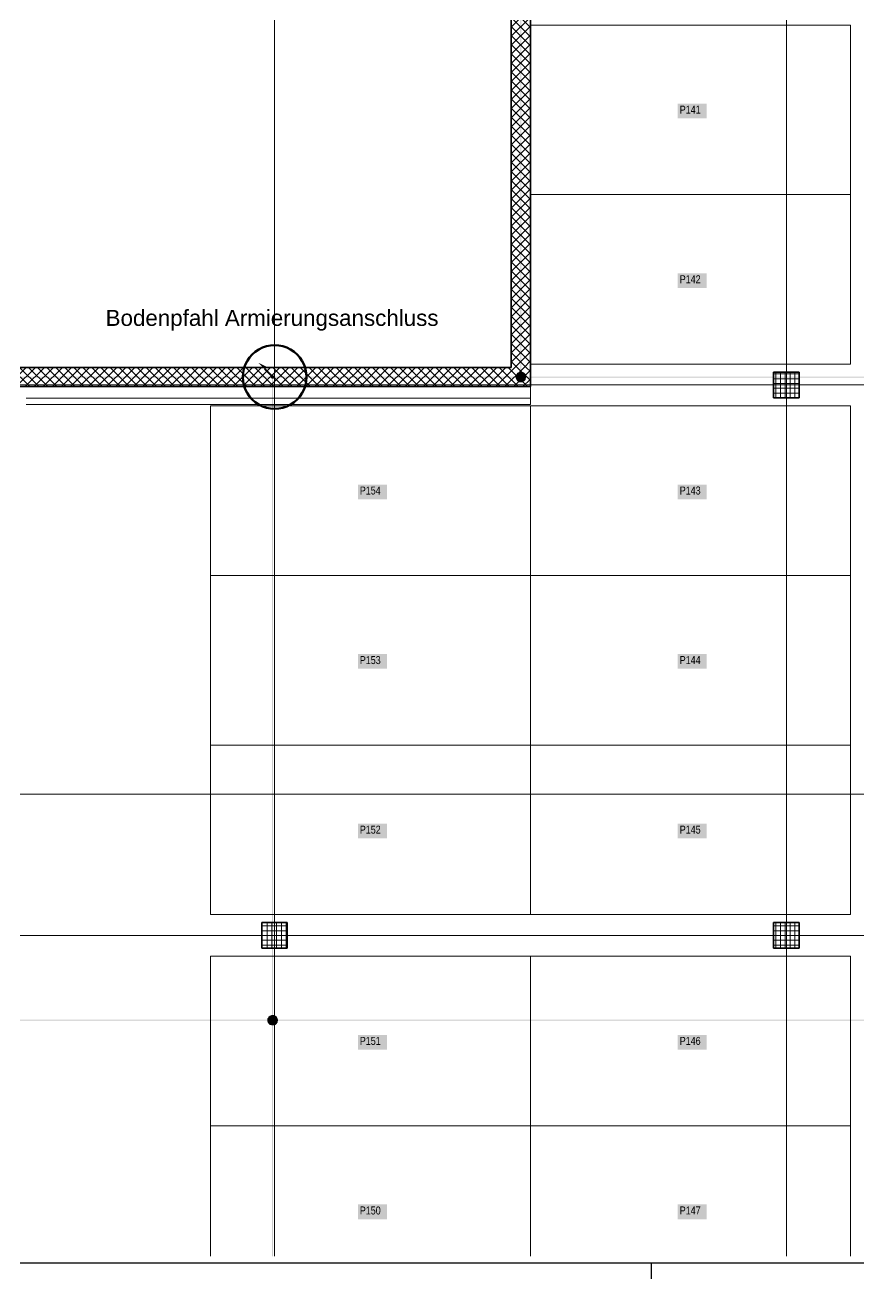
# Model space of a CAD drawing. Extents: x -1067 to 23308, y -6822 to 57810.
# Drawn here: x -843.1 to -582.4, y -179.5 to 212.4 of the extents above; entities that cross this region are included whole.
import ezdxf
from ezdxf.lldxf.tags import DXFTag

# ---------------------------------------------------------------- set-up
doc = ezdxf.new("R2010")
doc.units = 0
doc.layers.get('0').update_dxf_attribs({"lineweight": 13})
for name, color, linetype, lineweight, true_color in [('A-DETL-____-OTLN', 5, 'Continuous', 9, 0x0000ff), ('EL01_WAN_Blitzschutz Text', 1, 'Continuous', 13, 0xff0000), ('EL01_WAN_Leitung_Potentialausgleich', 1, 'fein_strichliert', 13, 0xff0000)]:
    doc.layers.add(name, color=color, linetype=linetype, lineweight=lineweight, true_color=true_color)
for name, color, linetype, lineweight in [('A-FLOR-____-OTLN', 7, 'Continuous', 9), ('A-WALL-____-MCUT', 7, 'Continuous', 35), ('A-WALL-____-PATT', 7, 'Continuous', 35), ('C-PRKG-____-IDEN', 7, 'Continuous', 5), ('C-PRKG-____-OTLN', 7, 'Continuous', 9), ('S-COLS-____-MCUT', 7, 'Continuous', 35), ('S-COLS-____-OTLN', 7, 'Continuous', 9), ('S-GRID-____-OTLN', 7, 'Continuous', 5)]:
    doc.layers.add(name, color=color, linetype=linetype, lineweight=lineweight)
doc.styles.get("Standard").update_dxf_attribs({"font": 'arial.ttf'})
tags = doc.linetypes.add('_Rasterlinie_', pattern=[0.375, 0.2, -0.05, 0.075, -0.05]).pattern_tags.tags
tags[10:11] = [DXFTag(74, 4), DXFTag(75, 0), DXFTag(340, '0'), DXFTag(46, 1.0), DXFTag(50, 0.0), DXFTag(44, 0.0), DXFTag(45, 0.0)]
tags[8:9] = [DXFTag(74, 4), DXFTag(75, 0), DXFTag(340, '0'), DXFTag(46, 1.0), DXFTag(50, 0.0), DXFTag(44, 0.0), DXFTag(45, 0.0)]
tags[6:7] = [DXFTag(74, 4), DXFTag(75, 0), DXFTag(340, '0'), DXFTag(46, 1.0), DXFTag(50, 0.0), DXFTag(44, 0.0), DXFTag(45, 0.0)]
tags[4:5] = [DXFTag(74, 4), DXFTag(75, 0), DXFTag(340, '0'), DXFTag(46, 1.0), DXFTag(50, 0.0), DXFTag(44, 0.0), DXFTag(45, 0.0)]
tags = doc.linetypes.add('fein_strichliert', pattern=[4, 1, -2, 1]).pattern_tags.tags
tags[8:9] = [DXFTag(74, 4), DXFTag(75, 0), DXFTag(340, '0'), DXFTag(46, 0.0), DXFTag(50, 0.0), DXFTag(44, 0.0), DXFTag(45, 0.0)]
tags[6:7] = [DXFTag(74, 4), DXFTag(75, 0), DXFTag(340, '0'), DXFTag(46, 0.0), DXFTag(50, 0.0), DXFTag(44, 0.0), DXFTag(45, 0.0)]
tags[4:5] = [DXFTag(74, 4), DXFTag(75, 0), DXFTag(340, '0'), DXFTag(46, 0.0), DXFTag(50, 0.0), DXFTag(44, 0.0), DXFTag(45, 0.0)]
tags = doc.linetypes.add('Gestrichelt', pattern=[0.1, 0.05, -0.05]).pattern_tags.tags
tags[6:7] = [DXFTag(74, 4), DXFTag(75, 0), DXFTag(340, '0'), DXFTag(46, 1.0), DXFTag(50, 0.0), DXFTag(44, 0.0), DXFTag(45, 0.0)]
tags[4:5] = [DXFTag(74, 4), DXFTag(75, 0), DXFTag(340, '0'), DXFTag(46, 1.0), DXFTag(50, 0.0), DXFTag(44, 0.0), DXFTag(45, 0.0)]

# ---------------------------------------------------------------- blocks, each defined once
blk = doc.blocks.new('Referenz-A0UJ2E68XE', base_point=(-1062.18, -175.86))
at = {"layer": 'A-DETL-____-OTLN', "color": 0, "linetype": 'Continuous', "lineweight": 35, "ltscale": 0.35}
blk.add_line((-845.1, 99.38), (-842.7, 99.38), dxfattribs=at)
at = {"layer": 'A-DETL-____-OTLN', "color": 0, "linetype": 'Gestrichelt', "ltscale": 0.13}
for p, q in [((-685.1, 99.36), (-685.1, 93.76)), ((-685.1, 93.76), (-842.7, 93.76))]:
    blk.add_line(p, q, dxfattribs=at)
at = {"layer": 'A-FLOR-____-OTLN', "color": 0, "linetype": 'Continuous', "ltscale": 0.13}
for p, q in [((-685.1, 99.36), (-842.7, 99.36)), ((-685.1, 95.78), (-685.1, 99.38)), ((-685.1, 95.78), (-842.7, 95.78)), ((-85.1, -27.97), (-985.1, -27.97))]:
    blk.add_line(p, q, dxfattribs=at)
at = {"layer": 'A-WALL-____-MCUT', "color": 0, "linetype": 'Continuous', "ltscale": 0.35}
for p, q in [((-691.1, 105.38), (-691.1, 419.38)), ((-685.1, 99.38), (-685.1, 338.38)), ((-691.1, 105.38), (-991.1, 105.38)), ((-842.7, 99.38), (-685.1, 99.38))]:
    blk.add_line(p, q, dxfattribs=at)
at = {"layer": 'A-WALL-____-PATT', "color": 0, "linetype": 'Continuous', "lineweight": 9, "ltscale": 0.13}
for p, q in [((-691.1, 211.7), (-685.1, 217.7)), ((-685.1, 211.55), (-691.1, 217.55)), ((-691.1, 208.87), (-685.1, 214.87)), ((-685.1, 208.72), (-691.1, 214.72)), ((-691.1, 206.04), (-685.1, 212.04)), ((-685.1, 205.89), (-691.1, 211.89)), ((-691.1, 203.22), (-685.1, 209.22)), ((-685.1, 203.07), (-691.1, 209.07)), ((-691.1, 200.39), (-685.1, 206.39)), ((-685.1, 200.24), (-691.1, 206.24)), ((-691.1, 197.56), (-685.1, 203.56)), ((-685.1, 197.41), (-691.1, 203.41)), ((-691.1, 194.73), (-685.1, 200.73)), ((-685.1, 194.58), (-691.1, 200.58)), ((-691.1, 191.9), (-685.1, 197.9)), ((-685.1, 191.75), (-691.1, 197.75)), ((-691.1, 189.07), (-685.1, 195.07)), ((-685.1, 188.92), (-691.1, 194.92)), ((-691.1, 186.25), (-685.1, 192.25)), ((-685.1, 186.09), (-691.1, 192.09)), ((-691.1, 183.42), (-685.1, 189.42)), ((-685.1, 183.27), (-691.1, 189.27)), ((-691.1, 180.59), (-685.1, 186.59)), ((-685.1, 180.44), (-691.1, 186.44)), ((-691.1, 177.76), (-685.1, 183.76)), ((-685.1, 177.61), (-691.1, 183.61)), ((-691.1, 174.93), (-685.1, 180.93)), ((-685.1, 174.78), (-691.1, 180.78)), ((-691.1, 172.1), (-685.1, 178.1)), ((-685.1, 171.95), (-691.1, 177.95)), ((-691.1, 169.28), (-685.1, 175.28)), ((-685.1, 169.12), (-691.1, 175.12)), ((-691.1, 166.45), (-685.1, 172.45)), ((-685.1, 166.3), (-691.1, 172.3)), ((-691.1, 163.62), (-685.1, 169.62)), ((-685.1, 163.47), (-691.1, 169.47)), ((-691.1, 160.79), (-685.1, 166.79)), ((-685.1, 160.64), (-691.1, 166.64)), ((-691.1, 157.96), (-685.1, 163.96)), ((-685.1, 157.81), (-691.1, 163.81)), ((-691.1, 155.13), (-685.1, 161.13)), ((-685.1, 154.98), (-691.1, 160.98)), ((-691.1, 152.3), (-685.1, 158.3)), ((-685.1, 152.15), (-691.1, 158.15)), ((-691.1, 149.48), (-685.1, 155.48)), ((-685.1, 149.32), (-691.1, 155.32)), ((-691.1, 146.65), (-685.1, 152.65)), ((-685.1, 146.5), (-691.1, 152.5)), ((-691.1, 143.82), (-685.1, 149.82)), ((-685.1, 143.67), (-691.1, 149.67)), ((-691.1, 140.99), (-685.1, 146.99)), ((-685.1, 140.84), (-691.1, 146.84)), ((-691.1, 138.16), (-685.1, 144.16)), ((-685.1, 138.01), (-691.1, 144.01)), ((-691.1, 135.33), (-685.1, 141.33)), ((-685.1, 135.18), (-691.1, 141.18)), ((-691.1, 132.51), (-685.1, 138.51)), ((-685.1, 132.35), (-691.1, 138.35)), ((-691.1, 129.68), (-685.1, 135.68)), ((-685.1, 129.53), (-691.1, 135.53)), ((-691.1, 126.85), (-685.1, 132.85)), ((-685.1, 126.7), (-691.1, 132.7)), ((-691.1, 124.02), (-685.1, 130.02)), ((-685.1, 123.87), (-691.1, 129.87)), ((-691.1, 121.19), (-685.1, 127.19)), ((-685.1, 121.04), (-691.1, 127.04)), ((-691.1, 118.36), (-685.1, 124.36)), ((-685.1, 118.21), (-691.1, 124.21)), ((-691.1, 115.53), (-685.1, 121.53)), ((-685.1, 115.38), (-691.1, 121.38)), ((-691.1, 112.71), (-685.1, 118.71)), ((-685.1, 112.56), (-691.1, 118.56)), ((-691.1, 109.88), (-685.1, 115.88)), ((-685.1, 109.73), (-691.1, 115.73)), ((-691.1, 107.05), (-685.1, 113.05)), ((-685.1, 106.9), (-691.1, 112.9)), ((-686.4, 105.38), (-691.1, 110.07)), ((-689.94, 105.38), (-685.1, 110.22)), ((-689.23, 105.38), (-691.1, 107.24)), ((-687.11, 105.38), (-685.1, 107.39)), ((-848.68, 99.38), (-842.68, 105.38)), ((-841.62, 99.38), (-847.62, 105.38)), ((-845.85, 99.38), (-839.85, 105.38)), ((-838.79, 99.38), (-844.79, 105.38)), ((-843.02, 99.38), (-837.02, 105.38)), ((-835.97, 99.38), (-841.97, 105.38)), ((-840.19, 99.38), (-834.19, 105.38)), ((-833.14, 99.38), (-839.14, 105.38)), ((-837.36, 99.38), (-831.36, 105.38)), ((-830.31, 99.38), (-836.31, 105.38)), ((-834.54, 99.38), (-828.54, 105.38)), ((-827.48, 99.38), (-833.48, 105.38)), ((-831.71, 99.38), (-825.71, 105.38)), ((-824.65, 99.38), (-830.65, 105.38)), ((-828.88, 99.38), (-822.88, 105.38)), ((-821.82, 99.38), (-827.82, 105.38)), ((-826.05, 99.38), (-820.05, 105.38)), ((-819, 99.38), (-825, 105.38)), ((-823.22, 99.38), (-817.22, 105.38)), ((-816.17, 99.38), (-822.17, 105.38)), ((-820.39, 99.38), (-814.39, 105.38)), ((-813.34, 99.38), (-819.34, 105.38)), ((-817.56, 99.38), (-811.56, 105.38)), ((-810.51, 99.38), (-816.51, 105.38)), ((-814.74, 99.38), (-808.74, 105.38)), ((-807.68, 99.38), (-813.68, 105.38)), ((-811.91, 99.38), (-805.91, 105.38)), ((-804.85, 99.38), (-810.85, 105.38)), ((-809.08, 99.38), (-803.08, 105.38)), ((-802.03, 99.38), (-808.03, 105.38)), ((-806.25, 99.38), (-800.25, 105.38)), ((-799.2, 99.38), (-805.2, 105.38)), ((-803.42, 99.38), (-797.42, 105.38)), ((-796.37, 99.38), (-802.37, 105.38)), ((-800.59, 99.38), (-794.59, 105.38)), ((-793.54, 99.38), (-799.54, 105.38)), ((-797.77, 99.38), (-791.77, 105.38)), ((-790.71, 99.38), (-796.71, 105.38)), ((-794.94, 99.38), (-788.94, 105.38)), ((-787.88, 99.38), (-793.88, 105.38)), ((-792.11, 99.38), (-786.11, 105.38)), ((-785.05, 99.38), (-791.05, 105.38)), ((-789.28, 99.38), (-783.28, 105.38)), ((-782.23, 99.38), (-788.23, 105.38)), ((-786.45, 99.38), (-780.45, 105.38)), ((-779.4, 99.38), (-785.4, 105.38)), ((-783.62, 99.38), (-777.62, 105.38)), ((-776.57, 99.38), (-782.57, 105.38)), ((-780.8, 99.38), (-774.8, 105.38)), ((-773.74, 99.38), (-779.74, 105.38)), ((-777.97, 99.38), (-771.97, 105.38)), ((-770.91, 99.38), (-776.91, 105.38)), ((-775.14, 99.38), (-769.14, 105.38)), ((-768.08, 99.38), (-774.08, 105.38)), ((-772.31, 99.38), (-766.31, 105.38)), ((-765.26, 99.38), (-771.26, 105.38)), ((-769.48, 99.38), (-763.48, 105.38)), ((-762.43, 99.38), (-768.43, 105.38)), ((-766.65, 99.38), (-760.65, 105.38)), ((-759.6, 99.38), (-765.6, 105.38)), ((-763.82, 99.38), (-757.82, 105.38)), ((-756.77, 99.38), (-762.77, 105.38)), ((-761, 99.38), (-755, 105.38)), ((-753.94, 99.38), (-759.94, 105.38)), ((-758.17, 99.38), (-752.17, 105.38)), ((-751.11, 99.38), (-757.11, 105.38)), ((-755.34, 99.38), (-749.34, 105.38)), ((-748.28, 99.38), (-754.28, 105.38)), ((-752.51, 99.38), (-746.51, 105.38)), ((-745.46, 99.38), (-751.46, 105.38)), ((-749.68, 99.38), (-743.68, 105.38)), ((-742.63, 99.38), (-748.63, 105.38)), ((-746.85, 99.38), (-740.85, 105.38)), ((-739.8, 99.38), (-745.8, 105.38)), ((-744.03, 99.38), (-738.03, 105.38)), ((-736.97, 99.38), (-742.97, 105.38)), ((-741.2, 99.38), (-735.2, 105.38)), ((-734.14, 99.38), (-740.14, 105.38)), ((-738.37, 99.38), (-732.37, 105.38)), ((-731.31, 99.38), (-737.31, 105.38)), ((-735.54, 99.38), (-729.54, 105.38)), ((-728.49, 99.38), (-734.49, 105.38)), ((-732.71, 99.38), (-726.71, 105.38)), ((-725.66, 99.38), (-731.66, 105.38)), ((-729.88, 99.38), (-723.88, 105.38)), ((-722.83, 99.38), (-728.83, 105.38)), ((-727.06, 99.38), (-721.06, 105.38)), ((-720, 99.38), (-726, 105.38)), ((-724.23, 99.38), (-718.23, 105.38)), ((-717.17, 99.38), (-723.17, 105.38)), ((-721.4, 99.38), (-715.4, 105.38)), ((-714.34, 99.38), (-720.34, 105.38)), ((-718.57, 99.38), (-712.57, 105.38)), ((-711.52, 99.38), (-717.52, 105.38)), ((-715.74, 99.38), (-709.74, 105.38)), ((-708.69, 99.38), (-714.69, 105.38)), ((-712.91, 99.38), (-706.91, 105.38)), ((-705.86, 99.38), (-711.86, 105.38)), ((-710.08, 99.38), (-704.08, 105.38)), ((-703.03, 99.38), (-709.03, 105.38)), ((-707.26, 99.38), (-701.26, 105.38)), ((-700.2, 99.38), (-706.2, 105.38)), ((-704.43, 99.38), (-698.43, 105.38)), ((-697.37, 99.38), (-703.37, 105.38)), ((-701.6, 99.38), (-695.6, 105.38)), ((-694.54, 99.38), (-700.54, 105.38)), ((-698.77, 99.38), (-692.77, 105.38)), ((-691.72, 99.38), (-697.72, 105.38)), ((-695.94, 99.38), (-689.94, 105.38)), ((-688.89, 99.38), (-694.89, 105.38)), ((-693.11, 99.38), (-687.11, 105.38)), ((-686.06, 99.38), (-692.06, 105.38)), ((-690.29, 99.38), (-685.1, 104.56)), ((-685.1, 101.24), (-689.23, 105.38)), ((-685.1, 104.07), (-686.4, 105.38)), ((-687.46, 99.38), (-685.1, 101.74))]:
    blk.add_line(p, q, dxfattribs=at)
at = {"layer": 'C-PRKG-____-IDEN', "color": 7, "linetype": 'Continuous', "ltscale": 0.13, "true_color": 0xffffff}
for points in [[(-639.05, 183.2), (-629.98, 183.2), (-639.05, 187.79)], [(-629.98, 183.2), (-639.05, 187.79), (-629.98, 187.79)], [(-639.05, 130.21), (-629.98, 130.21), (-639.05, 134.81)], [(-629.98, 130.21), (-639.05, 134.81), (-629.98, 134.81)], [(-739.05, 64.19), (-729.98, 64.19), (-739.05, 68.78)], [(-729.98, 64.19), (-739.05, 68.78), (-729.98, 68.78)], [(-639.05, 64.19), (-629.98, 64.19), (-639.05, 68.78)], [(-629.98, 64.19), (-639.05, 68.78), (-629.98, 68.78)], [(-739.05, 11.2), (-729.98, 11.2), (-739.05, 15.79)], [(-729.98, 11.2), (-739.05, 15.79), (-729.98, 15.79)], [(-639.05, 11.2), (-629.98, 11.2), (-639.05, 15.8)], [(-629.98, 11.2), (-639.05, 15.8), (-629.98, 15.8)], [(-739.05, -41.79), (-729.98, -41.79), (-739.05, -37.19)], [(-729.98, -41.79), (-739.05, -37.19), (-729.98, -37.19)], [(-639.05, -41.79), (-629.98, -41.79), (-639.05, -37.19)], [(-629.98, -41.79), (-639.05, -37.19), (-629.98, -37.19)], [(-739.05, -107.81), (-729.98, -107.81), (-739.05, -103.22)], [(-729.98, -107.81), (-739.05, -103.22), (-729.98, -103.22)], [(-639.05, -107.81), (-629.98, -107.81), (-639.05, -103.22)], [(-629.98, -107.81), (-639.05, -103.22), (-629.98, -103.22)], [(-739.05, -160.8), (-729.98, -160.8), (-739.05, -156.21)], [(-729.98, -160.8), (-739.05, -156.21), (-729.98, -156.21)], [(-639.05, -160.8), (-629.98, -160.8), (-639.05, -156.21)], [(-629.98, -160.8), (-639.05, -156.21), (-629.98, -156.21)]]:
    blk.add_solid(points, dxfattribs=at)
at = {"layer": 'C-PRKG-____-OTLN', "color": 0, "linetype": 'Continuous', "ltscale": 0.13}
for p, q in [((-685.1, 212.35), (-585.1, 212.35)), ((-685.1, 159.37), (-685.1, 212.35)), ((-585.1, 212.35), (-685.1, 212.35)), ((-685.1, 159.37), (-685.1, 212.35)), ((-685.1, 212.35), (-585.1, 212.35)), ((-585.1, 159.37), (-585.1, 212.35)), ((-585.1, 159.37), (-585.1, 212.35)), ((-585.1, 212.35), (-585.1, 159.37)), ((-585.1, 212.35), (-585.1, 212.35)), ((-685.1, 159.37), (-585.1, 159.37)), ((-685.1, 159.37), (-585.1, 159.37)), ((-585.1, 159.37), (-685.1, 159.37)), ((-685.1, 159.37), (-585.1, 159.37)), ((-685.1, 106.38), (-685.1, 159.37)), ((-585.1, 159.37), (-685.1, 159.37)), ((-685.1, 106.38), (-685.1, 159.37)), ((-685.1, 159.37), (-585.1, 159.37)), ((-585.1, 159.37), (-585.1, 159.37)), ((-585.1, 106.38), (-585.1, 159.37)), ((-585.1, 106.38), (-585.1, 159.37)), ((-585.1, 159.37), (-585.1, 106.38)), ((-585.1, 159.37), (-585.1, 159.37)), ((-685.1, 106.38), (-585.1, 106.38)), ((-685.1, 106.38), (-585.1, 106.38)), ((-585.1, 106.38), (-685.1, 106.38)), ((-585.1, 106.38), (-585.1, 106.38)), ((-685.1, 93.34), (-785.1, 93.34)), ((-785.1, 93.34), (-785.1, 40.36)), ((-785.1, 93.34), (-785.1, 93.34)), ((-685.1, 40.36), (-685.1, 93.34)), ((-685.1, 93.34), (-685.1, 93.34)), ((-585.1, 93.34), (-685.1, 93.34)), ((-685.1, 93.34), (-685.1, 40.36)), ((-685.1, 93.34), (-685.1, 93.34)), ((-585.1, 40.36), (-585.1, 93.34)), ((-585.1, 93.34), (-585.1, 93.34)), ((-785.1, 40.36), (-685.1, 40.36)), ((-785.1, 40.35), (-785.1, 40.36)), ((-685.1, 40.35), (-785.1, 40.35)), ((-785.1, 40.35), (-785.1, -12.63)), ((-785.1, 40.35), (-785.1, 40.35)), ((-685.1, 40.36), (-685.1, 40.35)), ((-685.1, 40.36), (-585.1, 40.36)), ((-685.1, 40.35), (-685.1, 40.36)), ((-585.1, 40.36), (-685.1, 40.36)), ((-685.1, 40.36), (-685.1, -12.63)), ((-685.1, 40.36), (-685.1, 40.35)), ((-685.1, -12.63), (-685.1, 40.35)), ((-685.1, 40.35), (-685.1, 40.35)), ((-585.1, 40.36), (-585.1, 40.35)), ((-585.1, -12.63), (-585.1, 40.36)), ((-585.1, 40.36), (-585.1, 40.35)), ((-785.1, -12.63), (-685.1, -12.63)), ((-785.1, -12.63), (-785.1, -12.63)), ((-785.1, -12.64), (-685.1, -12.64)), ((-785.1, -65.62), (-785.1, -12.64)), ((-685.1, -12.64), (-785.1, -12.64)), ((-785.1, -12.64), (-785.1, -65.62)), ((-785.1, -65.62), (-785.1, -12.64)), ((-785.1, -12.64), (-685.1, -12.64)), ((-785.1, -12.64), (-785.1, -12.64)), ((-685.1, -12.63), (-685.1, -12.63)), ((-685.1, -12.63), (-585.1, -12.63)), ((-685.1, -12.63), (-685.1, -12.63)), ((-685.1, -65.62), (-685.1, -12.64)), ((-585.1, -12.64), (-685.1, -12.64)), ((-585.1, -12.64), (-685.1, -12.64)), ((-685.1, -12.64), (-685.1, -65.62)), ((-685.1, -65.62), (-685.1, -12.64)), ((-685.1, -12.64), (-585.1, -12.64)), ((-685.1, -12.64), (-685.1, -12.64)), ((-685.1, -65.62), (-685.1, -12.64)), ((-685.1, -65.62), (-685.1, -12.64)), ((-685.1, -12.64), (-685.1, -65.62)), ((-685.1, -12.64), (-685.1, -12.64)), ((-585.1, -12.63), (-585.1, -12.63)), ((-585.1, -65.62), (-585.1, -12.64)), ((-585.1, -65.62), (-585.1, -12.64)), ((-585.1, -12.64), (-585.1, -65.62)), ((-585.1, -12.64), (-585.1, -12.64)), ((-785.1, -65.62), (-685.1, -65.62)), ((-785.1, -65.62), (-685.1, -65.62)), ((-685.1, -65.62), (-785.1, -65.62)), ((-785.1, -65.62), (-785.1, -65.62)), ((-585.1, -65.62), (-685.1, -65.62)), ((-685.1, -65.62), (-585.1, -65.62)), ((-585.1, -65.62), (-685.1, -65.62)), ((-685.1, -65.62), (-685.1, -65.62)), ((-685.1, -65.62), (-685.1, -65.62)), ((-585.1, -65.62), (-585.1, -65.62)), ((-785.1, -78.66), (-685.1, -78.66)), ((-785.1, -78.66), (-785.1, -131.65)), ((-785.1, -78.66), (-785.1, -131.65)), ((-685.1, -78.66), (-785.1, -78.66)), ((-785.1, -78.66), (-685.1, -78.66)), ((-785.1, -131.65), (-785.1, -78.66)), ((-785.1, -78.66), (-785.1, -78.66)), ((-685.1, -78.66), (-685.1, -131.65)), ((-585.1, -78.66), (-685.1, -78.66)), ((-585.1, -78.66), (-685.1, -78.66)), ((-685.1, -78.66), (-685.1, -131.65)), ((-685.1, -131.65), (-685.1, -78.66)), ((-685.1, -78.66), (-585.1, -78.66)), ((-685.1, -78.66), (-685.1, -78.66)), ((-685.1, -78.66), (-685.1, -131.65)), ((-685.1, -131.65), (-685.1, -78.66)), ((-685.1, -78.66), (-685.1, -131.65)), ((-685.1, -78.66), (-685.1, -78.66)), ((-585.1, -78.66), (-585.1, -131.65)), ((-585.1, -131.65), (-585.1, -78.66)), ((-585.1, -78.66), (-585.1, -131.65)), ((-585.1, -78.66), (-585.1, -78.66)), ((-785.1, -131.65), (-685.1, -131.65)), ((-785.1, -131.65), (-785.1, -172.39)), ((-785.1, -131.65), (-785.1, -172.39)), ((-685.1, -131.65), (-785.1, -131.65)), ((-785.1, -131.65), (-685.1, -131.65)), ((-785.1, -172.39), (-785.1, -131.65)), ((-785.1, -131.65), (-785.1, -131.65)), ((-785.1, -131.65), (-685.1, -131.65)), ((-785.1, -131.65), (-685.1, -131.65)), ((-685.1, -131.65), (-785.1, -131.65)), ((-785.1, -131.65), (-785.1, -131.65)), ((-685.1, -131.65), (-685.1, -172.39)), ((-585.1, -131.65), (-685.1, -131.65)), ((-585.1, -131.65), (-685.1, -131.65)), ((-685.1, -131.65), (-685.1, -172.39)), ((-685.1, -172.39), (-685.1, -131.65)), ((-685.1, -131.65), (-585.1, -131.65)), ((-685.1, -131.65), (-685.1, -131.65)), ((-585.1, -131.65), (-685.1, -131.65)), ((-685.1, -131.65), (-585.1, -131.65)), ((-585.1, -131.65), (-685.1, -131.65)), ((-685.1, -131.65), (-685.1, -131.65)), ((-685.1, -131.65), (-685.1, -172.39)), ((-685.1, -172.39), (-685.1, -131.65)), ((-685.1, -131.65), (-685.1, -172.39)), ((-685.1, -131.65), (-685.1, -131.65)), ((-685.1, -131.65), (-685.1, -131.65)), ((-585.1, -131.65), (-585.1, -172.39)), ((-585.1, -172.39), (-585.1, -131.65)), ((-585.1, -131.65), (-585.1, -172.39)), ((-585.1, -131.65), (-585.1, -131.65)), ((-585.1, -131.65), (-585.1, -131.65))]:
    blk.add_line(p, q, dxfattribs=at)
at = {"layer": 'S-COLS-____-MCUT', "color": 0, "linetype": 'Continuous', "ltscale": 0.35}
for p, q in [((-601.1, 103.88), (-609.1, 103.88)), ((-609.1, 103.88), (-609.1, 95.88)), ((-601.1, 95.88), (-601.1, 103.88)), ((-609.1, 95.88), (-601.1, 95.88)), ((-761.1, -68.12), (-769.1, -68.12)), ((-769.1, -68.12), (-769.1, -76.12)), ((-761.1, -76.12), (-761.1, -68.12)), ((-601.1, -68.12), (-609.1, -68.12)), ((-609.1, -68.12), (-609.1, -76.12)), ((-601.1, -76.12), (-601.1, -68.12)), ((-769.1, -76.12), (-761.1, -76.12)), ((-609.1, -76.12), (-601.1, -76.12))]:
    blk.add_line(p, q, dxfattribs=at)
at = {"layer": 'S-COLS-____-OTLN', "color": 0, "linetype": 'Continuous', "ltscale": 0.13}
for p, q in [((-609.1, 103.34), (-601.1, 103.34)), ((-608.44, 95.88), (-608.44, 103.88)), ((-606.94, 95.88), (-606.94, 103.88)), ((-605.44, 95.88), (-605.44, 103.88)), ((-603.94, 95.88), (-603.94, 103.88)), ((-602.44, 95.88), (-602.44, 103.88)), ((-609.1, 101.84), (-601.1, 101.84)), ((-609.1, 100.34), (-601.1, 100.34)), ((-609.1, 98.84), (-601.1, 98.84)), ((-609.1, 97.34), (-601.1, 97.34)), ((-769.1, -69.16), (-761.1, -69.16)), ((-768.94, -76.12), (-768.94, -68.12)), ((-767.44, -76.12), (-767.44, -68.12)), ((-765.94, -76.12), (-765.94, -68.12)), ((-764.44, -76.12), (-764.44, -68.12)), ((-762.94, -76.12), (-762.94, -68.12)), ((-761.44, -76.12), (-761.44, -68.12)), ((-609.1, -69.16), (-601.1, -69.16)), ((-608.44, -76.12), (-608.44, -68.12)), ((-606.94, -76.12), (-606.94, -68.12)), ((-605.44, -76.12), (-605.44, -68.12)), ((-603.94, -76.12), (-603.94, -68.12)), ((-602.44, -76.12), (-602.44, -68.12)), ((-769.1, -70.66), (-761.1, -70.66)), ((-769.1, -72.16), (-761.1, -72.16)), ((-769.1, -73.66), (-761.1, -73.66)), ((-609.1, -70.66), (-601.1, -70.66)), ((-609.1, -72.16), (-601.1, -72.16)), ((-609.1, -73.66), (-601.1, -73.66)), ((-769.1, -75.16), (-761.1, -75.16)), ((-609.1, -75.16), (-601.1, -75.16))]:
    blk.add_line(p, q, dxfattribs=at)
at = {"layer": 'S-GRID-____-OTLN', "color": 0, "linetype": '_Rasterlinie_', "ltscale": 0.13}
for p, q in [((-765.1, -172.39), (-765.1, 546.38)), ((-605.1, -172.39), (-605.1, 546.38)), ((-1046.54, 99.88), (-144.67, 99.88)), ((-1046.54, -72.12), (-144.67, -72.12))]:
    blk.add_line(p, q, dxfattribs=at)
at = {"layer": 'C-PRKG-____-IDEN', "color": 0, "linetype": 'Continuous', "ltscale": 0.13, "char_height": 2.5, "attachment_point": 1}
for s, insert in [('{\\W0.8;\\fArial;P141}', (-638.43, 187.17)), ('{\\W0.8;\\fArial;P142}', (-638.43, 134.18)), ('{\\W0.8;\\fArial;P154}', (-738.43, 68.16)), ('{\\W0.8;\\fArial;P143}', (-638.43, 68.16)), ('{\\W0.8;\\fArial;P153}', (-738.43, 15.17)), ('{\\W0.8;\\fArial;P144}', (-638.43, 15.17)), ('{\\W0.8;\\fArial;P152}', (-738.43, -37.82)), ('{\\W0.8;\\fArial;P145}', (-638.43, -37.82)), ('{\\W0.8;\\fArial;P151}', (-738.43, -103.84)), ('{\\W0.8;\\fArial;P146}', (-638.43, -103.84)), ('{\\W0.8;\\fArial;P150}', (-738.43, -156.83)), ('{\\W0.8;\\fArial;P147}', (-638.43, -156.83))]:
    blk.add_mtext(s, dxfattribs=dict(at, insert=insert))
blk = doc.blocks.new('Anschlusspunkt-A0UJ2E6SXE', base_point=(-689.59, 100.87))
at = {"color": 0, "linetype": 'ByBlock', "lineweight": -2, "ltscale": 0.13}
for p, q in [((-689.58, 102.57), (-689.59, 102.37)), ((-689.59, 102.37), (-689.58, 102.17)), ((-689.54, 102.76), (-689.58, 102.57)), ((-689.58, 102.17), (-689.54, 101.98)), ((-689.48, 102.94), (-689.54, 102.76)), ((-689.54, 101.98), (-689.48, 101.8)), ((-689.39, 103.12), (-689.48, 102.94)), ((-689.29, 103.28), (-689.39, 103.12)), ((-689.16, 103.43), (-689.29, 103.28)), ((-689.01, 103.56), (-689.16, 103.43)), ((-688.84, 103.67), (-689.01, 103.56)), ((-688.67, 103.76), (-688.84, 103.67)), ((-688.48, 103.82), (-688.67, 103.76)), ((-688.29, 103.86), (-688.48, 103.82)), ((-688.09, 103.87), (-688.29, 103.86)), ((-687.9, 103.86), (-688.09, 103.87)), ((-687.71, 103.82), (-687.9, 103.86)), ((-687.52, 103.76), (-687.71, 103.82)), ((-687.34, 103.67), (-687.52, 103.76)), ((-687.18, 103.56), (-687.34, 103.67)), ((-687.03, 103.43), (-687.18, 103.56)), ((-686.9, 103.28), (-687.03, 103.43)), ((-686.8, 103.12), (-686.9, 103.28)), ((-686.71, 102.94), (-686.8, 103.12)), ((-686.65, 102.76), (-686.71, 102.94)), ((-686.71, 101.8), (-686.65, 101.98)), ((-686.61, 102.57), (-686.65, 102.76)), ((-686.65, 101.98), (-686.61, 102.17)), ((-686.59, 102.37), (-686.61, 102.57)), ((-686.61, 102.17), (-686.59, 102.37)), ((-689.48, 101.8), (-689.39, 101.62)), ((-689.39, 101.62), (-689.29, 101.46)), ((-689.29, 101.46), (-689.16, 101.31)), ((-689.16, 101.31), (-689.01, 101.18)), ((-689.01, 101.18), (-688.84, 101.07)), ((-688.84, 101.07), (-688.67, 100.98)), ((-688.67, 100.98), (-688.48, 100.92)), ((-688.48, 100.92), (-688.29, 100.88)), ((-688.29, 100.88), (-688.09, 100.87)), ((-688.09, 100.87), (-687.9, 100.88)), ((-687.9, 100.88), (-687.71, 100.92)), ((-687.71, 100.92), (-687.52, 100.98)), ((-687.52, 100.98), (-687.34, 101.07)), ((-687.34, 101.07), (-687.18, 101.18)), ((-687.18, 101.18), (-687.03, 101.31)), ((-687.03, 101.31), (-686.9, 101.46)), ((-686.9, 101.46), (-686.8, 101.62)), ((-686.8, 101.62), (-686.71, 101.8))]:
    blk.add_line(p, q, dxfattribs=at)
for points in [[(-686.59, 102.37), (-689.59, 102.37), (-686.65, 102.75)], [(-689.59, 102.37), (-686.65, 102.75), (-689.54, 102.75)], [(-689.54, 101.99), (-686.59, 102.37), (-689.59, 102.37)], [(-686.65, 102.76), (-689.54, 102.76), (-686.79, 103.11)], [(-689.54, 102.76), (-686.79, 103.11), (-689.4, 103.11)], [(-686.65, 102.75), (-689.54, 102.75), (-686.65, 102.76)], [(-689.54, 102.75), (-686.65, 102.76), (-689.54, 102.76)], [(-686.65, 101.99), (-689.54, 101.99), (-686.59, 102.37)], [(-686.65, 101.98), (-689.54, 101.98), (-686.65, 101.99)], [(-689.54, 101.98), (-686.65, 101.99), (-689.54, 101.99)], [(-689.4, 101.63), (-686.65, 101.98), (-689.54, 101.98)], [(-686.79, 103.11), (-689.4, 103.11), (-686.8, 103.13)], [(-689.4, 103.11), (-686.8, 103.13), (-689.39, 103.13)], [(-686.79, 101.63), (-689.4, 101.63), (-686.65, 101.98)], [(-686.8, 103.13), (-689.39, 103.13), (-687.03, 103.42)], [(-689.39, 103.13), (-687.03, 103.42), (-689.16, 103.42)], [(-687.03, 103.42), (-689.16, 103.42), (-687.04, 103.44)], [(-689.16, 103.42), (-687.04, 103.44), (-689.14, 103.44)], [(-687.04, 103.44), (-689.14, 103.44), (-687.34, 103.66)], [(-689.14, 103.44), (-687.34, 103.66), (-688.86, 103.66)], [(-687.34, 103.66), (-688.86, 103.66), (-687.36, 103.68)], [(-688.86, 103.66), (-687.36, 103.68), (-688.82, 103.68)], [(-687.36, 103.68), (-688.82, 103.68), (-687.7, 103.81)], [(-688.82, 103.68), (-687.7, 103.81), (-688.5, 103.81)], [(-687.7, 103.81), (-688.5, 103.81), (-687.73, 103.82)], [(-688.5, 103.81), (-687.73, 103.82), (-688.43, 103.82)], [(-687.73, 103.82), (-688.43, 103.82), (-688.12, 103.87)], [(-689.39, 101.61), (-686.79, 101.63), (-689.4, 101.63)], [(-686.8, 101.61), (-689.39, 101.61), (-686.79, 101.63)], [(-689.16, 101.32), (-686.8, 101.61), (-689.39, 101.61)], [(-687.03, 101.32), (-689.16, 101.32), (-686.8, 101.61)], [(-689.14, 101.3), (-687.03, 101.32), (-689.16, 101.32)], [(-687.04, 101.3), (-689.14, 101.3), (-687.03, 101.32)], [(-688.86, 101.08), (-687.04, 101.3), (-689.14, 101.3)], [(-687.34, 101.08), (-688.86, 101.08), (-687.04, 101.3)], [(-688.82, 101.06), (-687.34, 101.08), (-688.86, 101.08)], [(-687.36, 101.06), (-688.82, 101.06), (-687.34, 101.08)], [(-688.5, 100.93), (-687.36, 101.06), (-688.82, 101.06)], [(-687.7, 100.93), (-688.5, 100.93), (-687.36, 101.06)], [(-688.43, 100.92), (-687.7, 100.93), (-688.5, 100.93)], [(-687.73, 100.92), (-688.43, 100.92), (-687.7, 100.93)], [(-688.12, 100.87), (-687.73, 100.92), (-688.43, 100.92)]]:
    blk.add_solid(points, dxfattribs=at)
blk = doc.blocks.new('Kreis-A0UJ2E6YXE', base_point=(-775, 92.42))
at = {"color": 0, "linetype": 'ByBlock', "lineweight": -2, "ltscale": 0.5}
for p, q in [((-771.11, 110.27), (-772.09, 109.41)), ((-770.03, 110.99), (-771.11, 110.27)), ((-768.86, 111.57), (-770.03, 110.99)), ((-767.62, 111.98), (-768.86, 111.57)), ((-766.35, 112.24), (-767.62, 111.98)), ((-765.05, 112.32), (-766.35, 112.24)), ((-763.75, 112.24), (-765.05, 112.32)), ((-762.47, 111.98), (-763.75, 112.24)), ((-761.24, 111.57), (-762.47, 111.98)), ((-760.07, 110.99), (-761.24, 111.57)), ((-758.99, 110.27), (-760.07, 110.99)), ((-758.01, 109.41), (-758.99, 110.27)), ((-774.24, 106.18), (-774.66, 104.95)), ((-773.67, 107.35), (-774.24, 106.18)), ((-772.95, 108.43), (-773.67, 107.35)), ((-772.09, 109.41), (-772.95, 108.43)), ((-757.15, 108.43), (-758.01, 109.41)), ((-756.43, 107.35), (-757.15, 108.43)), ((-755.85, 106.18), (-756.43, 107.35)), ((-755.43, 104.95), (-755.85, 106.18)), ((-774.92, 103.67), (-775, 102.37)), ((-775, 102.37), (-774.92, 101.07)), ((-774.66, 104.95), (-774.92, 103.67)), ((-755.18, 103.67), (-755.43, 104.95)), ((-755.09, 102.37), (-755.18, 103.67)), ((-755.18, 101.07), (-755.09, 102.37)), ((-774.92, 101.07), (-774.66, 99.79)), ((-774.66, 99.79), (-774.24, 98.56)), ((-774.24, 98.56), (-773.67, 97.39)), ((-756.43, 97.39), (-755.85, 98.56)), ((-755.85, 98.56), (-755.43, 99.79)), ((-755.43, 99.79), (-755.18, 101.07)), ((-773.67, 97.39), (-772.95, 96.31)), ((-772.95, 96.31), (-772.09, 95.33)), ((-772.09, 95.33), (-771.11, 94.47)), ((-771.11, 94.47), (-770.03, 93.75)), ((-760.07, 93.75), (-758.99, 94.47)), ((-758.99, 94.47), (-758.01, 95.33)), ((-758.01, 95.33), (-757.15, 96.31)), ((-757.15, 96.31), (-756.43, 97.39)), ((-770.03, 93.75), (-768.86, 93.17)), ((-768.86, 93.17), (-767.62, 92.76)), ((-767.62, 92.76), (-766.35, 92.5)), ((-766.35, 92.5), (-765.05, 92.42)), ((-765.05, 92.42), (-763.75, 92.5)), ((-763.75, 92.5), (-762.47, 92.76)), ((-762.47, 92.76), (-761.24, 93.17)), ((-761.24, 93.17), (-760.07, 93.75))]:
    blk.add_line(p, q, dxfattribs=at)
blk = doc.blocks.new('Anschlusspunkt-A0UJ2E7AXE', base_point=(-767.19, -100.12))
at = {"color": 0, "linetype": 'ByBlock', "lineweight": -2, "ltscale": 0.13}
for p, q in [((-766.99, -97.87), (-767.08, -98.05)), ((-766.88, -97.71), (-766.99, -97.87)), ((-766.75, -97.56), (-766.88, -97.71)), ((-766.61, -97.43), (-766.75, -97.56)), ((-766.44, -97.33), (-766.61, -97.43)), ((-766.27, -97.24), (-766.44, -97.33)), ((-766.08, -97.18), (-766.27, -97.24)), ((-765.89, -97.14), (-766.08, -97.18)), ((-765.69, -97.12), (-765.89, -97.14)), ((-765.5, -97.14), (-765.69, -97.12)), ((-765.31, -97.18), (-765.5, -97.14)), ((-765.12, -97.24), (-765.31, -97.18)), ((-764.94, -97.33), (-765.12, -97.24)), ((-764.78, -97.43), (-764.94, -97.33)), ((-764.63, -97.56), (-764.78, -97.43)), ((-764.5, -97.71), (-764.63, -97.56)), ((-764.39, -97.87), (-764.5, -97.71)), ((-764.31, -98.05), (-764.39, -97.87)), ((-767.18, -98.43), (-767.19, -98.62)), ((-767.19, -98.62), (-767.18, -98.82)), ((-767.14, -98.24), (-767.18, -98.43)), ((-767.18, -98.82), (-767.14, -99.01)), ((-767.08, -98.05), (-767.14, -98.24)), ((-767.14, -99.01), (-767.08, -99.2)), ((-767.08, -99.2), (-766.99, -99.37)), ((-766.99, -99.37), (-766.88, -99.54)), ((-766.88, -99.54), (-766.75, -99.68)), ((-766.75, -99.68), (-766.61, -99.81)), ((-766.61, -99.81), (-766.44, -99.92)), ((-766.44, -99.92), (-766.27, -100.01)), ((-766.27, -100.01), (-766.08, -100.07)), ((-766.08, -100.07), (-765.89, -100.11)), ((-765.89, -100.11), (-765.69, -100.12)), ((-765.69, -100.12), (-765.5, -100.11)), ((-765.5, -100.11), (-765.31, -100.07)), ((-765.31, -100.07), (-765.12, -100.01)), ((-765.12, -100.01), (-764.94, -99.92)), ((-764.94, -99.92), (-764.78, -99.81)), ((-764.78, -99.81), (-764.63, -99.68)), ((-764.63, -99.68), (-764.5, -99.54)), ((-764.5, -99.54), (-764.39, -99.37)), ((-764.39, -99.37), (-764.31, -99.2)), ((-764.24, -98.24), (-764.31, -98.05)), ((-764.31, -99.2), (-764.24, -99.01)), ((-764.21, -98.43), (-764.24, -98.24)), ((-764.24, -99.01), (-764.21, -98.82)), ((-764.19, -98.62), (-764.21, -98.43)), ((-764.21, -98.82), (-764.19, -98.62))]:
    blk.add_line(p, q, dxfattribs=at)
for points in [[(-764.25, -98.23), (-767.14, -98.23), (-764.39, -97.88)], [(-767.14, -98.23), (-764.39, -97.88), (-767, -97.88)], [(-764.39, -97.88), (-767, -97.88), (-764.4, -97.87)], [(-767, -97.88), (-764.4, -97.87), (-766.99, -97.87)], [(-764.4, -97.87), (-766.99, -97.87), (-764.63, -97.57)], [(-766.99, -97.87), (-764.63, -97.57), (-766.76, -97.57)], [(-764.63, -97.57), (-766.76, -97.57), (-764.64, -97.55)], [(-766.76, -97.57), (-764.64, -97.55), (-766.74, -97.55)], [(-764.64, -97.55), (-766.74, -97.55), (-764.94, -97.33)], [(-766.74, -97.55), (-764.94, -97.33), (-766.46, -97.33)], [(-764.94, -97.33), (-766.46, -97.33), (-764.96, -97.32)], [(-766.46, -97.33), (-764.96, -97.32), (-766.42, -97.32)], [(-764.96, -97.32), (-766.42, -97.32), (-765.3, -97.18)], [(-766.42, -97.32), (-765.3, -97.18), (-766.1, -97.18)], [(-765.3, -97.18), (-766.1, -97.18), (-765.33, -97.17)], [(-766.1, -97.18), (-765.33, -97.17), (-766.03, -97.17)], [(-765.33, -97.17), (-766.03, -97.17), (-765.72, -97.12)], [(-764.19, -98.62), (-767.19, -98.62), (-764.24, -98.24)], [(-767.19, -98.62), (-764.24, -98.24), (-767.14, -98.24)], [(-767.14, -99.01), (-764.19, -98.62), (-767.19, -98.62)], [(-764.24, -98.24), (-767.14, -98.24), (-764.25, -98.23)], [(-767.14, -98.24), (-764.25, -98.23), (-767.14, -98.23)], [(-764.24, -99.01), (-767.14, -99.01), (-764.19, -98.62)], [(-764.25, -99.02), (-767.14, -99.02), (-764.24, -99.01)], [(-767.14, -99.02), (-764.24, -99.01), (-767.14, -99.01)], [(-767, -99.37), (-764.25, -99.02), (-767.14, -99.02)], [(-764.39, -99.37), (-767, -99.37), (-764.25, -99.02)], [(-766.99, -99.38), (-764.39, -99.37), (-767, -99.37)], [(-764.4, -99.38), (-766.99, -99.38), (-764.39, -99.37)], [(-766.76, -99.68), (-764.4, -99.38), (-766.99, -99.38)], [(-764.63, -99.68), (-766.76, -99.68), (-764.4, -99.38)], [(-766.74, -99.69), (-764.63, -99.68), (-766.76, -99.68)], [(-764.64, -99.69), (-766.74, -99.69), (-764.63, -99.68)], [(-766.46, -99.92), (-764.64, -99.69), (-766.74, -99.69)], [(-764.94, -99.92), (-766.46, -99.92), (-764.64, -99.69)], [(-766.42, -99.93), (-764.94, -99.92), (-766.46, -99.92)], [(-764.96, -99.93), (-766.42, -99.93), (-764.94, -99.92)], [(-766.1, -100.07), (-764.96, -99.93), (-766.42, -99.93)], [(-765.3, -100.07), (-766.1, -100.07), (-764.96, -99.93)], [(-766.03, -100.08), (-765.3, -100.07), (-766.1, -100.07)], [(-765.33, -100.08), (-766.03, -100.08), (-765.3, -100.07)], [(-765.72, -100.12), (-765.33, -100.08), (-766.03, -100.08)]]:
    blk.add_solid(points, dxfattribs=at)
blk = doc.blocks.new('Steigleitung_nach oben-A0UJ2E7KXE', base_point=(-770.15, 101.81))
at = {"color": 0, "linetype": 'ByBlock', "lineweight": -2, "ltscale": 0.13}
blk.add_line((-768.18, 104.85), (-766.1, 102.77), dxfattribs=at)
for points in [[(-767.48, 105.55), (-768.89, 105.55), (-770.15, 106.82)], [(-768.18, 104.85), (-767.48, 105.55), (-768.89, 105.55)], [(-765.15, 102.37), (-766.27, 102.37), (-765.17, 102.52)], [(-766.27, 102.37), (-765.17, 102.52), (-766.25, 102.52)], [(-766.25, 102.23), (-765.15, 102.37), (-766.27, 102.37)], [(-765.17, 102.52), (-766.25, 102.52), (-765.22, 102.65)], [(-766.25, 102.52), (-765.22, 102.65), (-766.19, 102.65)], [(-765.17, 102.52), (-766.25, 102.52), (-765.17, 102.52)], [(-766.25, 102.52), (-765.17, 102.52), (-766.25, 102.52)], [(-765.17, 102.23), (-766.25, 102.23), (-765.15, 102.37)], [(-766.19, 102.09), (-765.17, 102.23), (-766.25, 102.23)], [(-765.17, 102.23), (-766.25, 102.23), (-765.17, 102.23)], [(-766.25, 102.23), (-765.17, 102.23), (-766.25, 102.23)], [(-765.22, 102.65), (-766.19, 102.65), (-765.31, 102.77)], [(-766.19, 102.65), (-765.31, 102.77), (-766.1, 102.77)], [(-765.22, 102.65), (-766.19, 102.65), (-765.22, 102.65)], [(-766.19, 102.65), (-765.22, 102.65), (-766.19, 102.65)], [(-765.22, 102.09), (-766.19, 102.09), (-765.17, 102.23)], [(-766.1, 101.97), (-765.22, 102.09), (-766.19, 102.09)], [(-765.22, 102.09), (-766.19, 102.09), (-765.22, 102.09)], [(-766.19, 102.09), (-765.22, 102.09), (-766.19, 102.09)], [(-765.31, 102.77), (-766.1, 102.77), (-765.43, 102.86)], [(-766.1, 102.77), (-765.43, 102.86), (-765.99, 102.86)], [(-765.31, 102.77), (-766.1, 102.77), (-765.31, 102.77)], [(-766.1, 102.77), (-765.31, 102.77), (-766.1, 102.77)], [(-765.31, 101.97), (-766.1, 101.97), (-765.22, 102.09)], [(-765.99, 101.89), (-765.31, 101.97), (-766.1, 101.97)], [(-765.31, 101.97), (-766.1, 101.97), (-765.31, 101.97)], [(-766.1, 101.97), (-765.31, 101.97), (-766.1, 101.97)], [(-765.43, 102.86), (-765.99, 102.86), (-765.56, 102.91)], [(-765.99, 102.86), (-765.56, 102.91), (-765.85, 102.91)], [(-765.43, 101.89), (-765.99, 101.89), (-765.31, 101.97)], [(-765.85, 101.83), (-765.43, 101.89), (-765.99, 101.89)], [(-765.43, 101.89), (-765.99, 101.89), (-765.43, 101.89)], [(-765.99, 101.89), (-765.43, 101.89), (-765.99, 101.89)], [(-765.56, 102.91), (-765.85, 102.91), (-765.71, 102.93)], [(-765.56, 102.91), (-765.85, 102.91), (-765.56, 102.91)], [(-765.85, 102.91), (-765.56, 102.91), (-765.85, 102.91)], [(-765.56, 101.83), (-765.85, 101.83), (-765.43, 101.89)], [(-765.71, 101.81), (-765.56, 101.83), (-765.85, 101.83)], [(-765.56, 101.83), (-765.85, 101.83), (-765.56, 101.83)], [(-765.85, 101.83), (-765.56, 101.83), (-765.85, 101.83)]]:
    blk.add_solid(points, dxfattribs=at)
blk = doc.blocks.new('Bauteilbeschriftung-A0UJ2E7YXE', base_point=(-817.89, 118.35))
at = {"color": 0, "linetype": 'ByBlock', "lineweight": -2, "ltscale": 0.13, "insert": (-817.89, 123.35), "char_height": 5, "attachment_point": 1}
blk.add_mtext('{\\fArial;Bodenpfahl Armierungsanschluss }', dxfattribs=at)
blk = doc.blocks.new('Polylinie-A0UJ2E9CXE', base_point=(-988.24, -405.59))
at = {"color": 0, "linetype": 'ByBlock', "lineweight": -2, "ltscale": 0.13}
for points in [[(-687.94, 102.52), (-688.24, 102.52), (-687.94, 447.23)], [(-688.24, 102.52), (-687.94, 447.23), (-688.24, 447.23)], [(-987.94, 102.22), (-687.94, 102.22), (-988.24, 102.52)], [(-687.94, 102.22), (-988.24, 102.52), (-688.24, 102.52)], [(-687.94, 102.22), (-687.94, 102.52), (-688.24, 102.52)]]:
    blk.add_solid(points, dxfattribs=at)

msp = doc.modelspace()

# ---------------------------------------------------------------- linework, layer by layer
at = {"color": 0, "linetype": 'ByBlock', "lineweight": -2, "ltscale": 0.13}
for p, q in [((-1062.42, -174.47), (607.58, -174.47)), ((-647.42, -174.47), (-647.42, -179.47))]:
    msp.add_line(p, q, dxfattribs=at)
at = {"layer": 'EL01_WAN_Leitung_Potentialausgleich', "linetype": 'ByBlock', "ltscale": 0.13}
for points in [[(-765.84, -172.39), (-765.54, -172.39), (-765.84, 102.37)], [(-765.54, -172.39), (-765.84, 102.37), (-765.54, 102.37)], [(198.84, 102.22), (-688.09, 102.22), (198.84, 102.52)], [(-688.09, 102.22), (198.84, 102.52), (-688.09, 102.52)], [(198.84, 102.52), (-688.09, 102.52), (-688.09, 102.52)], [(198.84, 102.22), (198.84, 102.22), (-688.09, 102.22)], [(198.84, -98.77), (-988.14, -98.77), (198.84, -98.47)], [(-988.14, -98.77), (198.84, -98.47), (-988.14, -98.47)], [(198.84, -98.47), (-988.14, -98.47), (-988.14, -98.47)], [(198.84, -98.77), (198.84, -98.77), (-988.14, -98.77)]]:
    msp.add_solid(points, dxfattribs=at)

# ---------------------------------------------------------------- block references
at = {"color": 9, "lineweight": 25, "ltscale": 0.25, "true_color": 0xc0c0c0}
msp.add_blockref('Referenz-A0UJ2E68XE', (-1062.18, -175.86), dxfattribs=at)
at = {"layer": 'EL01_WAN_Blitzschutz Text', "linetype": 'ByBlock', "ltscale": 0.13}
msp.add_blockref('Bauteilbeschriftung-A0UJ2E7YXE', (-817.89, 118.35), dxfattribs=at)
at = {"layer": 'EL01_WAN_Leitung_Potentialausgleich', "linetype": 'ByBlock', "ltscale": 0.13}
for name, p in [('Polylinie-A0UJ2E9CXE', (-988.24, -405.59)), ('Steigleitung_nach oben-A0UJ2E7KXE', (-770.15, 101.81)), ('Anschlusspunkt-A0UJ2E6SXE', (-689.59, 100.87)), ('Anschlusspunkt-A0UJ2E7AXE', (-767.19, -100.12))]:
    msp.add_blockref(name, p, dxfattribs=at)
at = {"layer": 'EL01_WAN_Leitung_Potentialausgleich', "linetype": 'ByBlock', "lineweight": 50, "ltscale": 0.5}
msp.add_blockref('Kreis-A0UJ2E6YXE', (-775, 92.42), dxfattribs=at)

doc.saveas('drawing.dxf')
